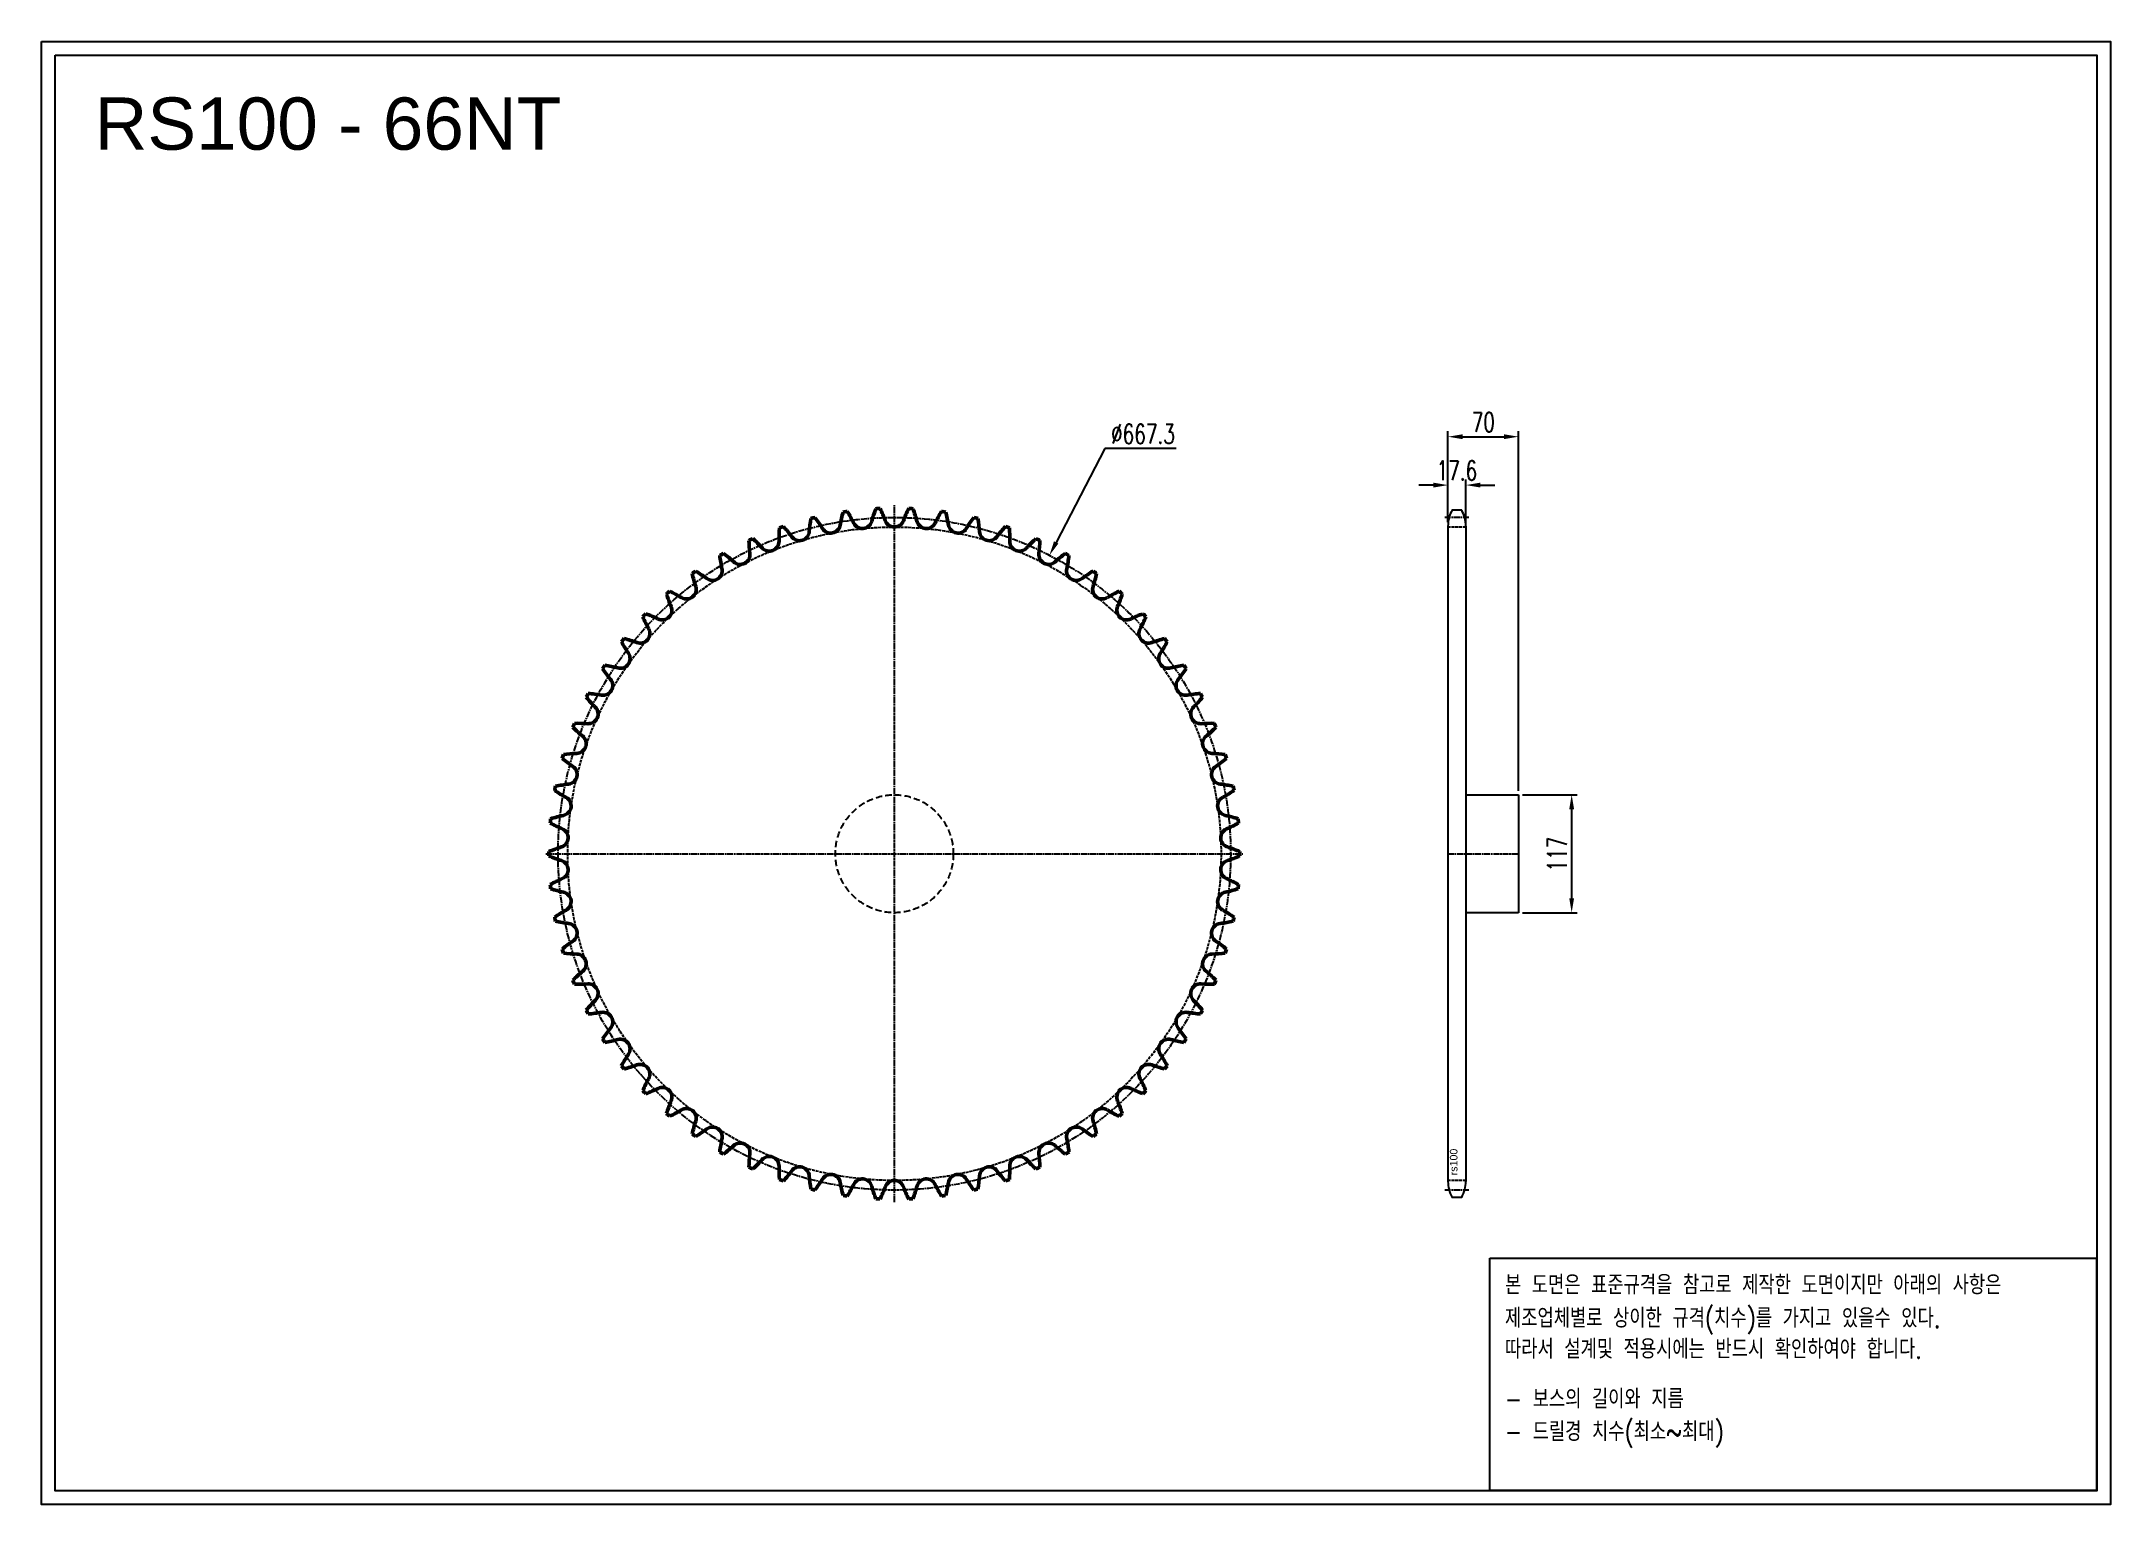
# Model space of a CAD drawing. Header units: millimetres. Extents: x -5455 to -3402, y 21952 to 23403.
import ezdxf

# ---------------------------------------------------------------- set-up
doc = ezdxf.new("R2010")
doc.units = ezdxf.units.MM
for name, pattern in [('AM_ISO02W050', [7.5, 6, -1.5]), ('AM_ISO02W050x2', [3.75, 3, -0.75]), ('AM_ISO08W050', [18, 12, -1.5, 3, -1.5]), ('AM_ISO08W050x2', [9, 6, -0.75, 1.5, -0.75]), ('HIDDEN', [9.525, 6.35, -3.175])]:
    doc.linetypes.add(name, pattern=pattern)
for name, color, linetype, lineweight in [('AM_0N', 7, 'Continuous', 50), ('AM_3N', 6, 'AM_ISO02W050', 25), ('AM_7', 4, 'AM_ISO08W050', 25), ('AM_7N', 4, 'AM_ISO08W050', 25)]:
    doc.layers.add(name, color=color, linetype=linetype, lineweight=lineweight)
doc.layers.add('HL', color=2, linetype='HIDDEN')
doc.layers.add('S-DIM', color=7, linetype='Continuous')
doc.styles.add('HAN', font='ROMANS.shx', dxfattribs={"width": 0.7, "bigfont": 'whgtxt.shx'})
doc.styles.add('HSG', font='SIMPLEX.shx', dxfattribs={"width": 0.7, "bigfont": 'HSG.shx'})
doc.styles.get("Standard").update_dxf_attribs({"font": 'arial.ttf'})
doc.dimstyles.new('APP32', dxfattribs={"dimscale": 8, "dimtxt": 2.4, "dimasz": 1.8, "dimexe": 0.7, "dimexo": 0.5, "dimgap": 0.6, "dimtad": 1, "dimtoh": 1, "dimdec": 1, "dimrnd": 0.01, "dimzin": 9, "dimdsep": 46, "dimtxsty": 'HSG', "dimcen": 0, "dimclrd": 1, "dimclre": 1, "dimclrt": 256, "dimazin": 2, "dimtp": 1, "dimtm": 1, "dimtfac": 0.5, "dimtdec": 1, "dimtofl": 0, "dimtmove": 0, "dimatfit": 3, "dimfxl": 0, "dimtvp": 1, "dimtolj": 2, "dimlwd": -1, "dimlwe": -1, "dimarcsym": 0})

# ---------------------------------------------------------------- blocks, each defined once
blk = doc.blocks.new('*D1')
at = {"layer": 'Defpoints', "color": 0, "transparency": 16777216}
for p in [(-3989.4, 22656.1), (-3989.4, 22539.1), (-3936.7, 22539.1)]:
    blk.add_point(p, dxfattribs=at)
at = {"layer": 'S-DIM', "color": 1, "transparency": 16777216}
for p, q in [((-3985.4, 22656.1), (-3931.1, 22656.1)), ((-3936.7, 22641.7), (-3936.7, 22553.5)), ((-3985.4, 22539.1), (-3931.1, 22539.1))]:
    blk.add_line(p, q, dxfattribs=at)
for points in [[(-3939.1, 22641.7), (-3934.3, 22641.7), (-3936.7, 22656.1)], [(-3939.1, 22553.5), (-3934.3, 22553.5), (-3936.7, 22539.1)]]:
    blk.add_solid(points, dxfattribs=at)
at = {"layer": 'S-DIM', "transparency": 16777216, "insert": (-3951.1, 22597.2), "char_height": 19.2, "attachment_point": 5, "rotation": 90, "style": 'HSG'}
blk.add_mtext('\\A2;117', dxfattribs=at)
blk = doc.blocks.new('*D2')
at = {"layer": 'Defpoints', "color": 0, "transparency": 16777216}
for p in [(-4041.8, 22963.3), (-4059.4, 22922.5), (-4041.8, 22921.7)]:
    blk.add_point(p, dxfattribs=at)
at = {"layer": 'S-DIM', "color": 1, "transparency": 16777216}
for p, q in [((-4073.8, 22963.3), (-4088.2, 22963.3)), ((-4059.4, 22926.5), (-4059.4, 22968.9)), ((-4041.8, 22925.7), (-4041.8, 22968.9)), ((-4027.4, 22963.3), (-4013, 22963.3))]:
    blk.add_line(p, q, dxfattribs=at)
for points in [[(-4073.8, 22965.7), (-4073.8, 22960.9), (-4059.4, 22963.3)], [(-4027.4, 22965.7), (-4027.4, 22960.9), (-4041.8, 22963.3)]]:
    blk.add_solid(points, dxfattribs=at)
at = {"layer": 'S-DIM', "transparency": 16777216, "insert": (-4050.6, 22977.7), "char_height": 19.2, "attachment_point": 5, "style": 'HSG'}
blk.add_mtext('\\A2;17.6', dxfattribs=at)
blk = doc.blocks.new('*D3')
at = {"layer": 'Defpoints', "color": 0, "transparency": 16777216}
for p in [(-3989.4, 23011.3), (-4059.4, 22922.5), (-3989.4, 22656.1)]:
    blk.add_point(p, dxfattribs=at)
at = {"layer": 'S-DIM', "color": 1, "transparency": 16777216}
for p, q in [((-4059.4, 22926.5), (-4059.4, 23016.9)), ((-3989.4, 22660.1), (-3989.4, 23016.9)), ((-4045, 23011.3), (-4003.8, 23011.3))]:
    blk.add_line(p, q, dxfattribs=at)
for points in [[(-4045, 23013.7), (-4045, 23008.9), (-4059.4, 23011.3)], [(-4003.8, 23013.7), (-4003.8, 23008.9), (-3989.4, 23011.3)]]:
    blk.add_solid(points, dxfattribs=at)
at = {"layer": 'S-DIM', "transparency": 16777216, "insert": (-4024.4, 23025.7), "char_height": 19.2, "attachment_point": 5, "style": 'HSG'}
blk.add_mtext('\\A2;70', dxfattribs=at)
blk = doc.blocks.new('*D4')
at = {"layer": 'Defpoints', "color": 0, "transparency": 16777216}
for p in [(-4454.8, 22893.6), (-4762.5, 22301.5)]:
    blk.add_point(p, dxfattribs=at)
at = {"layer": 'S-DIM', "color": 1, "transparency": 16777216}
for p, q in [((-4399.7, 22999.6), (-4448.2, 22906.4)), ((-4329, 22999.6), (-4399.7, 22999.6))]:
    blk.add_line(p, q, dxfattribs=at)
blk.add_solid([(-4450.3, 22907.5), (-4446, 22905.3), (-4454.8, 22893.6)], dxfattribs=at)
at = {"layer": 'S-DIM', "transparency": 16777216, "insert": (-4362, 23014), "char_height": 19.2, "attachment_point": 5, "style": 'HSG'}
blk.add_mtext('\\A2;∅667.3', dxfattribs=at)
blk = doc.blocks.new('notice1')
at = {"color": 4}
blk.add_lwpolyline([(-22142.12, 1735.9), (-22053.8, 1735.9), (-22053.8, 1702.07), (-22142.12, 1702.07)], close=True, dxfattribs=at)
at = {"color": 4, "style": 'HAN', "width": 0.8}
for s, p in [('본 도면은 표준규격을 참고로 제작한 도면이지만 아래의 사항은', (-22139.9, 1730.62)), ('제조업체별로 상이한 규격(치수)를 가지고 있을수 있다.', (-22139.9, 1725.78)), ('따라서 설계및 적용시에는 반드시 확인하여야 합니다.', (-22139.9, 1721.28)), ('- 보스의 길이와 지름', (-22139.9, 1714.03)), ('- 드릴경 치수(최소~최대)', (-22139.9, 1709.27))]:
    blk.add_text(s, height=2.7949, dxfattribs=at).set_placement(p)

msp = doc.modelspace()

# ---------------------------------------------------------------- linework, layer by layer
for p, q in [((-4045.76, 22938.45), (-4055.42, 22938.45)), ((-4059.39, 22922.55), (-4059.39, 22272.59)), ((-4041.79, 22922.55), (-4041.79, 22272.59)), ((-4041.79, 22656.07), (-3989.39, 22656.07)), ((-3989.39, 22656.07), (-3989.39, 22539.07)), ((-3989.39, 22539.07), (-4041.79, 22539.07)), ((-4045.76, 22256.69), (-4055.42, 22256.69))]:
    msp.add_line(p, q)
for points in [[(-5454.9, 23403.46), (-3402, 23403.46), (-3402, 21951.91), (-5454.9, 21951.91)], [(-5441.07, 23389.63), (-3415.83, 23389.63), (-3415.83, 21965.74), (-5441.07, 21965.74)]]:
    msp.add_lwpolyline(points, close=True)
for centre, start, end in [((-4025.59, 22922.55), 151.93881, 180), ((-4075.59, 22922.55), 0, 28.06119), ((-4025.59, 22272.59), 180, 208.06119), ((-4075.59, 22272.59), 331.93881, 0)]:
    msp.add_arc(centre, 33.8, start, end)
at = {"layer": 'AM_0N'}
for centre, radius, start, end in [((-4608.64, 22597.57), 342.78, 103.28157, 103.99116), ((-4812.4, 22838.8), 155.45, 31.59091, 36.46399), ((-4509.12, 22897.25), 155.45, 165.35419, 170.22727), ((-4608.64, 22597.57), 342.78, 97.82703, 98.53661), ((-4788.55, 22857.08), 155.45, 26.13636, 31.00945), ((-4481.09, 22886.44), 155.45, 159.89964, 164.77273), ((-4608.64, 22597.57), 342.78, 92.37248, 93.08207), ((-4763.07, 22873), 155.45, 20.68182, 25.5549), ((-4454.2, 22873), 155.45, 154.4451, 159.31818), ((-4608.64, 22597.57), 342.78, 86.91793, 87.62752), ((-4736.19, 22886.44), 155.45, 15.22727, 20.10036), ((-4428.72, 22857.08), 155.45, 148.99055, 153.86364), ((-4608.64, 22597.57), 342.78, 81.46339, 82.17297), ((-4708.15, 22897.25), 155.45, 9.77273, 14.64581), ((-4404.87, 22838.8), 155.45, 143.53601, 148.40909), ((-4608.64, 22597.57), 342.78, 76.00884, 76.71843), ((-4567.63, 22910.67), 155.45, 176.26328, 181.13636), ((-4608.64, 22597.57), 342.78, 108.73612, 109.4457), ((-4834.41, 22818.34), 155.45, 37.04545, 41.91854), ((-4702.66, 22917.78), 9.62, 217.04545, 355.68182), ((-4538.06, 22905.35), 155.45, 170.80873, 175.68182), ((-4671.79, 22925.27), 9.62, 211.59091, 350.22727), ((-4640.36, 22929.79), 9.62, 206.13636, 344.77273), ((-4608.64, 22931.3), 9.62, 200.68182, 339.31818), ((-4576.91, 22929.79), 9.62, 195.22727, 333.86364), ((-4545.48, 22925.27), 9.62, 189.77273, 328.40909), ((-4679.21, 22905.35), 155.45, 4.31818, 9.19127), ((-4514.61, 22917.78), 9.62, 184.31818, 322.95455), ((-4382.86, 22818.34), 155.45, 138.08146, 142.95455), ((-4608.64, 22597.57), 342.78, 70.5543, 71.26388), ((-4649.64, 22910.67), 155.45, 358.86364, 3.73672), ((-4608.64, 22597.57), 342.78, 119.64521, 120.35479), ((-4627.63, 22912.77), 155.45, 187.17237, 192.04545), ((-4872.11, 22771.62), 155.45, 47.95455, 52.82763), ((-4761.56, 22894.2), 9.62, 227.95455, 6.59091), ((-4608.64, 22597.57), 342.78, 114.19066, 114.90025), ((-4597.58, 22913.15), 155.45, 181.71782, 186.59091), ((-4854.37, 22795.88), 155.45, 42.5, 47.37308), ((-4732.67, 22907.4), 9.62, 222.5, 1.13636), ((-4484.6, 22907.4), 9.62, 178.86364, 317.5), ((-4362.9, 22795.88), 155.45, 132.62692, 137.5), ((-4608.64, 22597.57), 342.78, 65.09975, 65.80934), ((-4455.71, 22894.2), 9.62, 173.40909, 312.04545), ((-4619.69, 22913.15), 155.45, 353.40909, 358.28218), ((-4345.16, 22771.62), 155.45, 127.17237, 132.04545), ((-4608.64, 22597.57), 342.78, 59.64521, 60.35479), ((-4589.64, 22912.77), 155.45, 347.95455, 352.82763), ((-4608.64, 22597.57), 342.78, 125.09975, 125.80934), ((-4657.51, 22909.54), 155.45, 192.62692, 197.5), ((-4887.46, 22745.79), 155.45, 53.40909, 58.28218), ((-4789.06, 22878.32), 9.62, 233.40909, 12.04545), ((-4428.21, 22878.32), 9.62, 167.95455, 306.59091), ((-4329.81, 22745.79), 155.45, 121.71782, 126.59091), ((-4608.64, 22597.57), 342.78, 54.19066, 54.90025), ((-4559.77, 22909.54), 155.45, 342.5, 347.37308), ((-4608.64, 22597.57), 342.78, 130.5543, 131.26388), ((-4686.94, 22903.48), 155.45, 198.08146, 202.95455), ((-4900.29, 22718.61), 155.45, 58.86364, 63.73672), ((-4814.93, 22859.9), 9.62, 238.86364, 17.5), ((-4402.34, 22859.9), 9.62, 162.5, 301.13636), ((-4316.98, 22718.61), 155.45, 116.26328, 121.13636), ((-4530.33, 22903.48), 155.45, 337.04545, 341.91854), ((-4608.64, 22597.57), 342.78, 48.73612, 49.4457), ((-4608.64, 22597.57), 342.78, 136.00884, 136.71843), ((-4715.66, 22894.65), 155.45, 203.53601, 208.40909), ((-4910.47, 22690.34), 155.45, 64.31818, 69.19127), ((-4838.94, 22839.1), 9.62, 244.31818, 22.95455), ((-4378.34, 22839.1), 9.62, 157.04545, 295.68182), ((-4306.8, 22690.34), 155.45, 110.80873, 115.68182), ((-4501.61, 22894.65), 155.45, 331.59091, 336.46399), ((-4608.64, 22597.57), 342.78, 43.28157, 43.99116), ((-4608.64, 22597.57), 342.78, 141.46339, 142.17297), ((-4743.42, 22883.13), 155.45, 208.99055, 213.86364), ((-4917.92, 22661.23), 155.45, 69.77273, 74.64581), ((-4860.85, 22816.12), 9.62, 249.77273, 28.40909), ((-4356.42, 22816.12), 9.62, 151.59091, 290.22727), ((-4299.35, 22661.23), 155.45, 105.35419, 110.22727), ((-4473.85, 22883.13), 155.45, 326.13636, 331.00945), ((-4608.64, 22597.57), 342.78, 37.82703, 38.53661), ((-4880.48, 22791.15), 9.62, 255.22727, 33.86364), ((-4336.79, 22791.15), 9.62, 146.13636, 284.77273), ((-4897.65, 22764.44), 9.62, 260.68182, 39.31818), ((-4608.64, 22597.57), 342.78, 146.91793, 147.62752), ((-4769.95, 22869.03), 155.45, 214.4451, 219.31818), ((-4922.57, 22631.54), 155.45, 75.22727, 80.10036), ((-4294.7, 22631.54), 155.45, 99.89964, 104.77273), ((-4319.62, 22764.44), 9.62, 140.68182, 279.31818), ((-4447.32, 22869.03), 155.45, 320.68182, 325.5549), ((-4608.64, 22597.57), 342.78, 32.37248, 33.08207), ((-4608.64, 22597.57), 342.78, 152.37248, 153.08207), ((-4795.02, 22852.47), 155.45, 219.89964, 224.77273), ((-4924.38, 22601.55), 155.45, 80.68182, 85.5549), ((-4292.89, 22601.55), 155.45, 94.4451, 99.31818), ((-4422.25, 22852.47), 155.45, 315.22727, 320.10036), ((-4608.64, 22597.57), 342.78, 26.91793, 27.62752), ((-4608.64, 22597.57), 342.78, 157.82703, 158.53661), ((-4923.33, 22571.52), 155.45, 86.13636, 91.00945), ((-4912.21, 22736.21), 9.62, 266.13636, 44.77273), ((-4305.06, 22736.21), 9.62, 135.22727, 273.86364), ((-4293.94, 22571.52), 155.45, 88.99055, 93.86364), ((-4608.64, 22597.57), 342.78, 21.46339, 22.17297), ((-4818.41, 22833.59), 155.45, 225.35419, 230.22727), ((-4924.01, 22706.72), 9.62, 271.59091, 50.22727), ((-4293.26, 22706.72), 9.62, 129.77273, 268.40909), ((-4398.86, 22833.59), 155.45, 309.77273, 314.64581), ((-4608.64, 22597.57), 342.78, 163.28157, 163.99116), ((-4839.9, 22812.58), 155.45, 230.80873, 235.68182), ((-4919.43, 22541.72), 155.45, 91.59091, 96.46399), ((-4297.84, 22541.72), 155.45, 83.53601, 88.40909), ((-4377.38, 22812.58), 155.45, 304.31818, 309.19127), ((-4608.64, 22597.57), 342.78, 16.00884, 16.71843), ((-4608.64, 22597.57), 342.78, 168.73612, 169.4457), ((-4912.71, 22512.43), 155.45, 97.04545, 101.91854), ((-4932.96, 22676.25), 9.62, 277.04545, 55.68182), ((-4284.31, 22676.25), 9.62, 124.31818, 262.95455), ((-4304.56, 22512.43), 155.45, 78.08146, 82.95455), ((-4608.64, 22597.57), 342.78, 10.5543, 11.26388), ((-4859.29, 22789.63), 155.45, 236.26328, 241.13636), ((-4938.97, 22645.07), 9.62, 282.5, 61.13636), ((-4278.3, 22645.07), 9.62, 118.86364, 257.5), ((-4357.98, 22789.63), 155.45, 298.86364, 303.73672), ((-4608.64, 22597.57), 342.78, 174.19066, 174.90025), ((-4876.41, 22764.93), 155.45, 241.71782, 246.59091), ((-4903.24, 22483.91), 155.45, 102.5, 107.37308), ((-4314.03, 22483.91), 155.45, 72.62692, 77.5), ((-4340.86, 22764.93), 155.45, 293.40909, 298.28218), ((-4608.64, 22597.57), 342.78, 5.09975, 5.80934), ((-4891.1, 22456.42), 155.45, 107.95455, 112.82763), ((-4941.99, 22613.45), 9.62, 287.95455, 66.59091), ((-4275.28, 22613.45), 9.62, 113.40909, 252.04545), ((-4326.17, 22456.42), 155.45, 67.17237, 72.04545), ((-4608.64, 22597.57), 342.78, 179.64521, 180.35479), ((-4891.1, 22738.72), 155.45, 247.17237, 252.04545), ((-4941.99, 22581.69), 9.62, 293.40909, 72.04545), ((-4275.28, 22581.69), 9.62, 107.95455, 246.59091), ((-4326.17, 22738.72), 155.45, 287.95455, 292.82763), ((-4608.64, 22597.57), 342.78, 359.64521, 0.35479), ((-4876.41, 22430.21), 155.45, 113.40909, 118.28218), ((-4608.64, 22597.57), 342.78, 185.09975, 185.80934), ((-4903.24, 22711.23), 155.45, 252.62692, 257.5), ((-4314.03, 22711.23), 155.45, 282.5, 287.37308), ((-4340.86, 22430.21), 155.45, 61.71782, 66.59091), ((-4608.64, 22597.57), 342.78, 354.19066, 354.90025), ((-4859.29, 22405.51), 155.45, 118.86364, 123.73672), ((-4938.97, 22550.08), 9.62, 298.86364, 77.5), ((-4278.3, 22550.08), 9.62, 102.5, 241.13636), ((-4357.98, 22405.51), 155.45, 56.26328, 61.13636), ((-4608.64, 22597.57), 342.78, 190.5543, 191.26388), ((-4912.71, 22682.71), 155.45, 258.08146, 262.95455), ((-4932.96, 22518.89), 9.62, 304.31818, 82.95455), ((-4284.31, 22518.89), 9.62, 97.04545, 235.68182), ((-4304.56, 22682.71), 155.45, 277.04545, 281.91854), ((-4608.64, 22597.57), 342.78, 348.73612, 349.4457), ((-4839.9, 22382.56), 155.45, 124.31818, 129.19127), ((-4608.64, 22597.57), 342.78, 196.00884, 196.71843), ((-4377.38, 22382.56), 155.45, 50.80873, 55.68182), ((-4608.64, 22597.57), 342.78, 343.28157, 343.99116), ((-4919.43, 22653.42), 155.45, 263.53601, 268.40909), ((-4818.41, 22361.55), 155.45, 129.77273, 134.64581), ((-4924.01, 22488.42), 9.62, 309.77273, 88.40909), ((-4293.26, 22488.42), 9.62, 91.59091, 230.22727), ((-4398.86, 22361.55), 155.45, 45.35419, 50.22727), ((-4297.84, 22653.42), 155.45, 271.59091, 276.46399), ((-4608.64, 22597.57), 342.78, 201.46339, 202.17297), ((-4923.33, 22623.63), 155.45, 268.99055, 273.86364), ((-4912.21, 22458.94), 9.62, 315.22727, 93.86364), ((-4305.06, 22458.94), 9.62, 86.13636, 224.77273), ((-4293.94, 22623.63), 155.45, 266.13636, 271.00945), ((-4608.64, 22597.57), 342.78, 337.82703, 338.53661), ((-4795.02, 22342.68), 155.45, 135.22727, 140.10036), ((-4608.64, 22597.57), 342.78, 206.91793, 207.62752), ((-4924.38, 22593.6), 155.45, 274.4451, 279.31818), ((-4897.65, 22430.71), 9.62, 320.68182, 99.31818), ((-4319.62, 22430.71), 9.62, 80.68182, 219.31818), ((-4292.89, 22593.6), 155.45, 260.68182, 265.5549), ((-4422.25, 22342.68), 155.45, 39.89964, 44.77273), ((-4608.64, 22597.57), 342.78, 332.37248, 333.08207), ((-4769.95, 22326.11), 155.45, 140.68182, 145.5549), ((-4447.32, 22326.11), 155.45, 34.4451, 39.31818), ((-4608.64, 22597.57), 342.78, 212.37248, 213.08207), ((-4922.57, 22563.6), 155.45, 279.89964, 284.77273), ((-4880.48, 22403.99), 9.62, 326.13636, 104.77273), ((-4743.42, 22312.01), 155.45, 146.13636, 151.00945), ((-4336.79, 22403.99), 9.62, 75.22727, 213.86364), ((-4473.85, 22312.01), 155.45, 28.99055, 33.86364), ((-4294.7, 22563.6), 155.45, 255.22727, 260.10036), ((-4608.64, 22597.57), 342.78, 326.91793, 327.62752), ((-4608.64, 22597.57), 342.78, 217.82703, 218.53661), ((-4917.92, 22533.91), 155.45, 285.35419, 290.22727), ((-4860.85, 22379.02), 9.62, 331.59091, 110.22727), ((-4356.42, 22379.02), 9.62, 69.77273, 208.40909), ((-4299.35, 22533.91), 155.45, 249.77273, 254.64581), ((-4608.64, 22597.57), 342.78, 321.46339, 322.17297), ((-4715.66, 22300.49), 155.45, 151.59091, 156.46399), ((-4608.64, 22597.57), 342.78, 223.28157, 223.99116), ((-4910.47, 22504.8), 155.45, 290.80873, 295.68182), ((-4838.94, 22356.04), 9.62, 337.04545, 115.68182), ((-4378.34, 22356.04), 9.62, 64.31818, 202.95455), ((-4306.8, 22504.8), 155.45, 244.31818, 249.19127), ((-4501.61, 22300.49), 155.45, 23.53601, 28.40909), ((-4608.64, 22597.57), 342.78, 316.00884, 316.71843), ((-4686.94, 22291.66), 155.45, 157.04545, 161.91854), ((-4608.64, 22597.57), 342.78, 228.73612, 229.4457), ((-4900.29, 22476.53), 155.45, 296.26328, 301.13636), ((-4814.93, 22335.24), 9.62, 342.5, 121.13636), ((-4402.34, 22335.24), 9.62, 58.86364, 197.5), ((-4316.98, 22476.53), 155.45, 238.86364, 243.73672), ((-4530.33, 22291.66), 155.45, 18.08146, 22.95455), ((-4608.64, 22597.57), 342.78, 310.5543, 311.26388), ((-4657.51, 22285.6), 155.45, 162.5, 167.37308), ((-4608.64, 22597.57), 342.78, 234.19066, 234.90025), ((-4887.46, 22449.36), 155.45, 301.71782, 306.59091), ((-4789.06, 22316.82), 9.62, 347.95455, 126.59091), ((-4428.21, 22316.82), 9.62, 53.40909, 192.04545), ((-4329.81, 22449.36), 155.45, 233.40909, 238.28218), ((-4608.64, 22597.57), 342.78, 305.09975, 305.80934), ((-4559.77, 22285.6), 155.45, 12.62692, 17.5), ((-4627.63, 22282.37), 155.45, 167.95455, 172.82763), ((-4608.64, 22597.57), 342.78, 239.64521, 240.35479), ((-4872.11, 22423.52), 155.45, 307.17237, 312.04545), ((-4761.56, 22300.94), 9.62, 353.40909, 132.04545), ((-4597.58, 22281.99), 155.45, 173.40909, 178.28218), ((-4732.67, 22287.75), 9.62, 358.86364, 137.5), ((-4484.6, 22287.75), 9.62, 42.5, 181.13636), ((-4455.71, 22300.94), 9.62, 47.95455, 186.59091), ((-4619.69, 22281.99), 155.45, 1.71782, 6.59091), ((-4345.16, 22423.52), 155.45, 227.95455, 232.82763), ((-4608.64, 22597.57), 342.78, 299.64521, 300.35479), ((-4589.64, 22282.37), 155.45, 7.17237, 12.04545), ((-4608.64, 22597.57), 342.78, 245.09975, 245.80934), ((-4854.37, 22399.27), 155.45, 312.62692, 317.5), ((-4567.63, 22284.47), 155.45, 178.86364, 183.73672), ((-4608.64, 22597.57), 342.78, 250.5543, 251.26388), ((-4834.41, 22376.8), 155.45, 318.08146, 322.95455), ((-4702.66, 22277.36), 9.62, 4.31818, 142.95455), ((-4538.06, 22289.79), 155.45, 184.31818, 189.19127), ((-4812.4, 22356.34), 155.45, 323.53601, 328.40909), ((-4671.79, 22269.87), 9.62, 9.77273, 148.40909), ((-4640.36, 22265.35), 9.62, 15.22727, 153.86364), ((-4576.91, 22265.35), 9.62, 26.13636, 164.77273), ((-4545.48, 22269.87), 9.62, 31.59091, 170.22727), ((-4404.87, 22356.34), 155.45, 211.59091, 216.46399), ((-4679.21, 22289.79), 155.45, 350.80873, 355.68182), ((-4514.61, 22277.36), 9.62, 37.04545, 175.68182), ((-4382.86, 22376.8), 155.45, 217.04545, 221.91854), ((-4608.64, 22597.57), 342.78, 288.73612, 289.4457), ((-4649.64, 22284.47), 155.45, 356.26328, 1.13636), ((-4362.9, 22399.27), 155.45, 222.5, 227.37308), ((-4608.64, 22597.57), 342.78, 294.19066, 294.90025), ((-4608.64, 22597.57), 342.78, 256.00884, 256.71843), ((-4509.12, 22297.89), 155.45, 189.77273, 194.64581), ((-4608.64, 22597.57), 342.78, 261.46339, 262.17297), ((-4788.55, 22338.07), 155.45, 328.99055, 333.86364), ((-4481.09, 22308.71), 155.45, 195.22727, 200.10036), ((-4608.64, 22597.57), 342.78, 266.91793, 267.62752), ((-4763.07, 22322.14), 155.45, 334.4451, 339.31818), ((-4608.64, 22263.84), 9.62, 20.68182, 159.31818), ((-4454.2, 22322.14), 155.45, 200.68182, 205.5549), ((-4608.64, 22597.57), 342.78, 272.37248, 273.08207), ((-4736.19, 22308.71), 155.45, 339.89964, 344.77273), ((-4428.72, 22338.07), 155.45, 206.13636, 211.00945), ((-4608.64, 22597.57), 342.78, 277.82703, 278.53661), ((-4708.15, 22297.89), 155.45, 345.35419, 350.22727), ((-4608.64, 22597.57), 342.78, 283.28157, 283.99116)]:
    msp.add_arc(centre, radius, start, end, dxfattribs=at)
at = {"layer": 'AM_3N', "linetype": 'AM_ISO02W050x2'}
for p, q in [((-4041.79, 22921.68), (-4059.39, 22921.68)), ((-4041.79, 22273.46), (-4059.39, 22273.46))]:
    msp.add_line(p, q, dxfattribs=at)
msp.add_circle((-4608.64, 22597.57), 324.11, dxfattribs=at)
at = {"layer": 'AM_7', "linetype": 'AM_ISO08W050x2'}
for p, q in [((-4038.79, 22931.21), (-4062.39, 22931.21)), ((-4059.39, 22597.57), (-3989.39, 22597.57)), ((-4038.79, 22263.94), (-4062.39, 22263.94))]:
    msp.add_line(p, q, dxfattribs=at)
msp.add_circle((-4608.64, 22597.57), 333.64, dxfattribs=at)
at = {"layer": 'AM_7N', "linetype": 'AM_ISO08W050x2'}
for p, q in [((-4608.64, 22251.79), (-4608.64, 22943.35)), ((-4954.42, 22597.57), (-4262.85, 22597.57))]:
    msp.add_line(p, q, dxfattribs=at)
at = {"layer": 'HL'}
msp.add_circle((-4608.64, 22597.57), 58.5, dxfattribs=at)

# ---------------------------------------------------------------- block references
at = {"xscale": 6.817720974704638, "yscale": 6.817720974704638, "zscale": 6.817720974704638}
msp.add_blockref('notice1', (146940.81, 10361.52), dxfattribs=at)

# ---------------------------------------------------------------- texts
msp.add_text('RS100 - 66NT', height=51.8409).set_placement((-5402.03, 23295.97))
at = {"insert": (-4057.56, 22278.59), "char_height": 7.56, "width": 32.5046, "attachment_point": 1, "rotation": 90}
msp.add_mtext('rs100', dxfattribs=at)

# ---------------------------------------------------------------- dimensions: what is measured, and where the dimension line sits
at = {"layer": 'S-DIM'}
dim = msp.add_linear_dim(base=(-3989.39, 23011.31), p1=(-4059.39, 22922.55), p2=(-3989.39, 22656.07), dimstyle='APP32', dxfattribs=at)
dim.commit()
dim.dimension.update_dxf_attribs({"geometry": '*D3', "text_midpoint": (-4024.39, 23025.71)})
dim = msp.add_diameter_dim_2p(p1=(-4762.48, 22301.52), p2=(-4454.79, 22893.62), dimstyle='APP32', dxfattribs=at)
dim.commit()
dim.dimension.update_dxf_attribs({"geometry": '*D4', "text_midpoint": (-4361.98, 22999.56), "dimtype": 131})
dim = msp.add_linear_dim(base=(-4041.79, 22963.31), p1=(-4059.39, 22922.55), p2=(-4041.79, 22921.68), dimstyle='APP32', dxfattribs=at)
dim.commit()
dim.dimension.update_dxf_attribs({"geometry": '*D2', "text_midpoint": (-4050.59, 22963.31), "dimtype": 128})
dim = msp.add_linear_dim(base=(-3936.66, 22539.07), p1=(-3989.39, 22656.07), p2=(-3989.39, 22539.07), angle=90, dimstyle='APP32', dxfattribs=at)
dim.commit()
dim.dimension.update_dxf_attribs({"geometry": '*D1', "text_midpoint": (-3936.66, 22597.16), "dimtype": 128})

doc.saveas('drawing.dxf')
